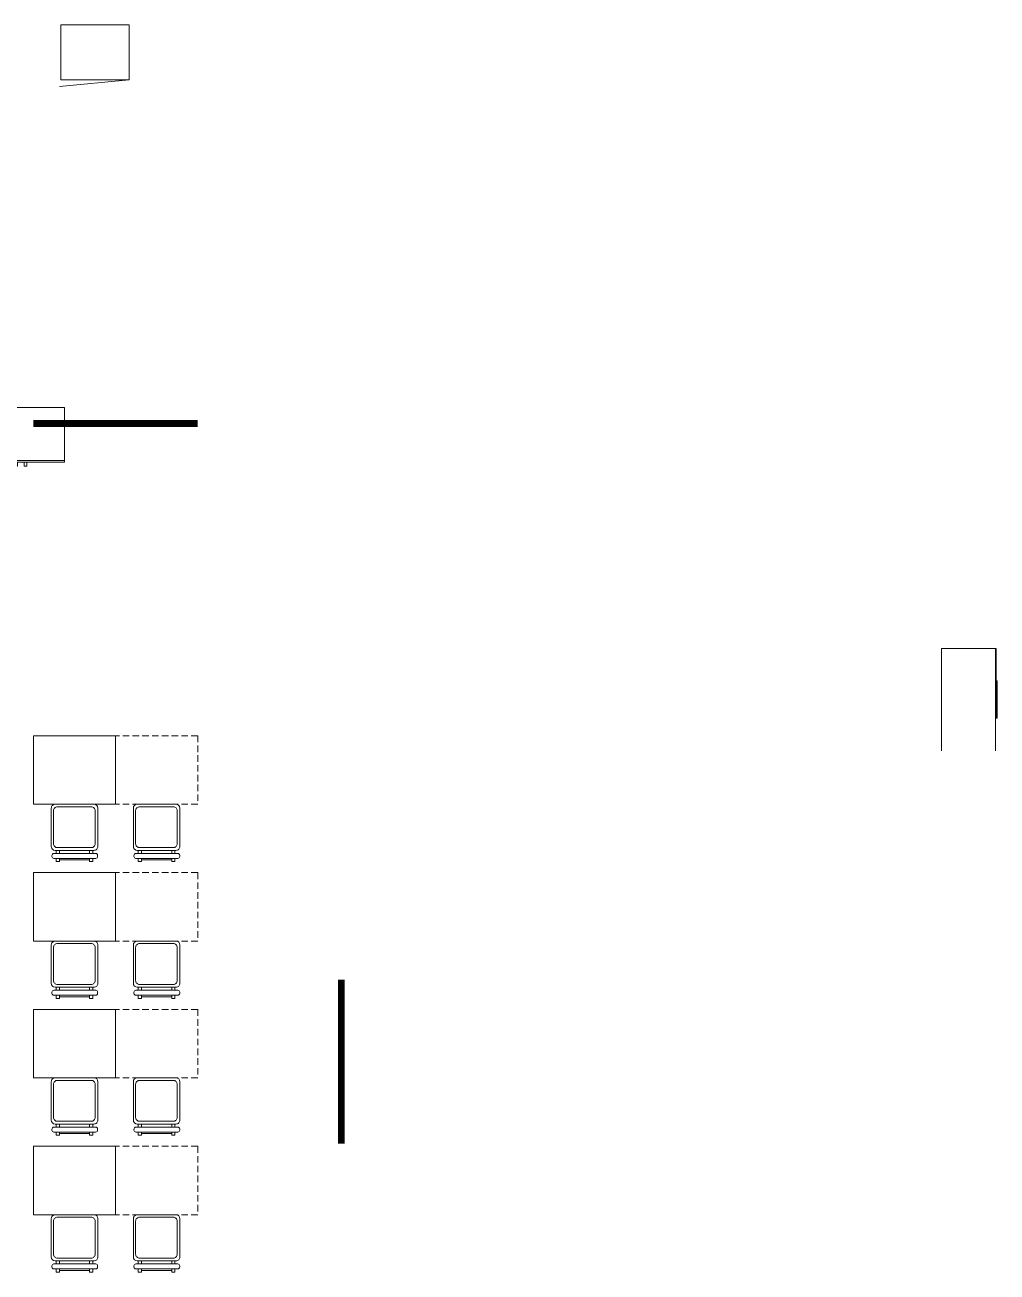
# Model space of a CAD drawing. Header units: millimetres. Extents: x -217756 to 263180, y 55413 to 130608.
# Drawn here: x -201316 to -194211, y 76166 to 85281 of the extents above; entities that cross this region are included whole.
import ezdxf

# ---------------------------------------------------------------- set-up
doc = ezdxf.new("R2010")
doc.units = ezdxf.units.MM
doc.linetypes.add('HIDDEN2', pattern=[4.7625, 3.175, -1.5875])
doc.layers.add('ТХ_корр_25.03.26', color=1, linetype='Continuous', lineweight=30, plot=False)
doc.layers.add('ТХ_мебель передв', color=250, linetype='Continuous', lineweight=13)

# ---------------------------------------------------------------- blocks, each defined once
blk = doc.blocks.new('стул №3-5')
at = {"linetype": 'ByBlock', "extrusion": (-6.19742e-05, 0.000470712, 1)}
for p, q in [((-15407, 16627.7, 196.8), (-15407, 16619.9, 196.8)), ((-15086.8, 16641.7, 196.8), (-15393.1, 16641.7, 196.8)), ((-15393.1, 16605.9, 196.8), (-15086.8, 16605.9, 196.9)), ((-15372.7, 16664.9, 196.8), (-15348.5, 16664.9, 196.8)), ((-15372.7, 16664.9, 196.8), (-15372.7, 16641.7, 196.8)), ((-15372.7, 16605.9, 196.8), (-15372.7, 16583.2, 196.9)), ((-15348.5, 16641.7, 196.8), (-15348.5, 16664.9, 196.8)), ((-15348.5, 16653.3, 196.8), (-15128.7, 16653.3, 196.8)), ((-15348.5, 16583.2, 196.9), (-15348.5, 16605.9, 196.8)), ((-15128.7, 16664.9, 196.8), (-15104.4, 16664.9, 196.8)), ((-15128.7, 16664.9, 196.8), (-15128.7, 16641.7, 196.8)), ((-15128.7, 16605.9, 196.9), (-15128.7, 16583.2, 196.9)), ((-15104.4, 16641.7, 196.8), (-15104.4, 16664.9, 196.8)), ((-15104.4, 16583.2, 196.9), (-15104.4, 16605.9, 196.9)), ((-15072.8, 16619.9, 196.8), (-15072.8, 16627.7, 196.8))]:
    blk.add_line(p, q, dxfattribs=at)
at = {"ltscale": 100, "extrusion": (-6.19742e-05, 0.000470712, 1), "elevation": 205.6}
for points in [[(-15379.9, 16582.9), (-15097, 16582.9, -0.414169), (-15068.3, 16554.2), (-15068.3, 16274.2, -0.414258), (-15097, 16245.5), (-15379.9, 16245.5, -0.414169), (-15408.6, 16274.2), (-15408.6, 16554.2, -0.414258)], [(-15360.2, 16563.2), (-15113.6, 16563.2, -0.414214), (-15084.9, 16534.4), (-15084.9, 16292.6, -0.414214), (-15113.6, 16263.9), (-15360.2, 16263.9, -0.414214), (-15388.9, 16292.6), (-15388.9, 16534.4, -0.414214)]]:
    blk.add_lwpolyline(points, format="xyb", close=True, dxfattribs=at)
at = {"linetype": 'ByBlock', "extrusion": (-6.19742e-05, 0.000470712, 1)}
for centre, start, end in [((-15393, 16627.6, 205.6), 90, 180), ((-15393, 16619.8, 205.6), 180, 270), ((-15086.8, 16627.6, 205.6), 0, 90), ((-15086.8, 16619.8, 205.6), 270, 0)]:
    blk.add_arc(centre, 13.9, start, end, dxfattribs=at)
blk = doc.blocks.new('A$C3cc2d96b')
at = {"layer": 'ТХ_мебель передв', "rotation": 180}
for p in [(2041.6, -34769.3, -197), (2641.6, -34769.3, -197), (2041.6, -35769.3, -197), (2641.6, -35769.3, -197), (2041.6, -36769.3, -197), (2641.6, -36769.3, -197), (2041.6, -37769.3, -197), (2641.6, -37769.3, -197)]:
    blk.add_blockref('стул №3-5', p, dxfattribs=at)
blk = doc.blocks.new('_стол.резерв')
at = {"linetype": 'HIDDEN2', "ltscale": 15}
for p, q in [((-20, 500), (-20, 0)), ((580, 500), (-20, 500)), ((580, 500), (580, 0)), ((580, 0), (-20, 0))]:
    blk.add_line(p, q, dxfattribs=at)
blk = doc.blocks.new('A$C04180442')
at = {"layer": 'ТХ_мебель передв'}
for p in [(17600.1, -51014.9), (17600.1, -52014.9), (17600.1, -53014.9), (17600.1, -54014.9)]:
    blk.add_blockref('_стол.резерв', p, dxfattribs=at)
blk = doc.blocks.new('_стол№3-№5')
blk.add_lwpolyline([(-169868.3, 526261.4), (-169368.3, 526261.4), (-169368.3, 525661.4), (-169868.3, 525661.4)], close=True)
blk = doc.blocks.new('A$Cb4bdf09c')
at = {"layer": 'ТХ_мебель передв', "rotation": 270}
for p in [(-508681.4, -220383.3), (-508681.4, -221383.3), (-508681.4, -222383.3), (-508681.4, -223383.3)]:
    blk.add_blockref('_стол№3-№5', p, dxfattribs=at)
blk = doc.blocks.new('Шкаф для ПУИ 500х400')
blk.add_line((400, 0), (450, -510))
blk.add_lwpolyline([(400, -500), (400, 0), (0, 0), (0, -500)], close=True)
blk = doc.blocks.new('A$C9cd708a4')
at = {"layer": 'ТХ_мебель передв', "rotation": 270}
blk.add_blockref('Шкаф для ПУИ 500х400', (17679.9, -45320), dxfattribs=at)
blk = doc.blocks.new('тумба 1450х400х750')
at = {"lineweight": 15, "ltscale": 100}
blk.add_line((-12776, 30271.1), (-14226, 30271.1), dxfattribs=at)
for points in [[(-12776, 29883.1), (-12776, 30283.1), (-14226, 30283.1), (-14226, 29883.1)], [(-13948.9, 30283.1), (-13931.6, 30283.1), (-13931.6, 30313.3), (-13948.9, 30313.3)], [(-13881.3, 30283.1), (-13863.9, 30283.1), (-13863.9, 30313.3), (-13881.3, 30313.3)], [(-13541.9, 30283.1), (-13524.5, 30283.1), (-13524.5, 30313.3), (-13541.9, 30313.3)], [(-13474.2, 30283.1), (-13456.9, 30283.1), (-13456.9, 30313.3), (-13474.2, 30313.3)], [(-13145, 30283.1), (-13127.6, 30283.1), (-13127.6, 30313.3), (-13145, 30313.3)], [(-13077.3, 30283.1), (-13060, 30283.1), (-13060, 30313.3), (-13077.3, 30313.3)]]:
    blk.add_lwpolyline(points, close=True, dxfattribs=at)
blk = doc.blocks.new('A$C9644fe81')
at = {"layer": 'ТХ_мебель передв', "rotation": 180}
blk.add_blockref('тумба 1450х400х750', (3104.1, -18231.9), dxfattribs=at)

msp = doc.modelspace()

# ---------------------------------------------------------------- linework, layer by layer
at = {"layer": 'ТХ_мебель передв', "const_width": 50}
for points in [[(-200053.9, 82368.4), (-201253.9, 82368.4)], [(-199003.9, 78304.2), (-199003.9, 77104.2)]]:
    msp.add_lwpolyline(points, dxfattribs=at)
at = {"layer": 'ТХ_мебель передв'}
for points in [[(-194617.3, 79976.7), (-194617.3, 80724.7), (-194222.2, 80724.7), (-194222.2, 79976.7)], [(-194218.2, 80350.7), (-194218.2, 80724.7), (-194222.2, 80724.7), (-194222.2, 79976.7)]]:
    msp.add_lwpolyline(points, dxfattribs=at)
for points in [[(-194211.3, 80486.6), (-194211.3, 80350.7), (-194218.2, 80350.7), (-194218.2, 80486.6)], [(-194211.3, 80350.7), (-194211.3, 80214.7), (-194218.2, 80214.7), (-194218.2, 80350.7)]]:
    msp.add_lwpolyline(points, close=True, dxfattribs=at)

# ---------------------------------------------------------------- block references
for name, p in [('A$C9cd708a4', (-218233.9, 130600.7)), ('A$C9644fe81', (-218356.5, 130600.7))]:
    msp.add_blockref(name, p)
at = {"layer": 'ТХ_корр_25.03.26', "ltscale": 100}
for name in ['A$C04180442', 'A$Cb4bdf09c', 'A$C3cc2d96b']:
    msp.add_blockref(name, (-218233.9, 130600.7), dxfattribs=at)

doc.saveas('drawing.dxf')
